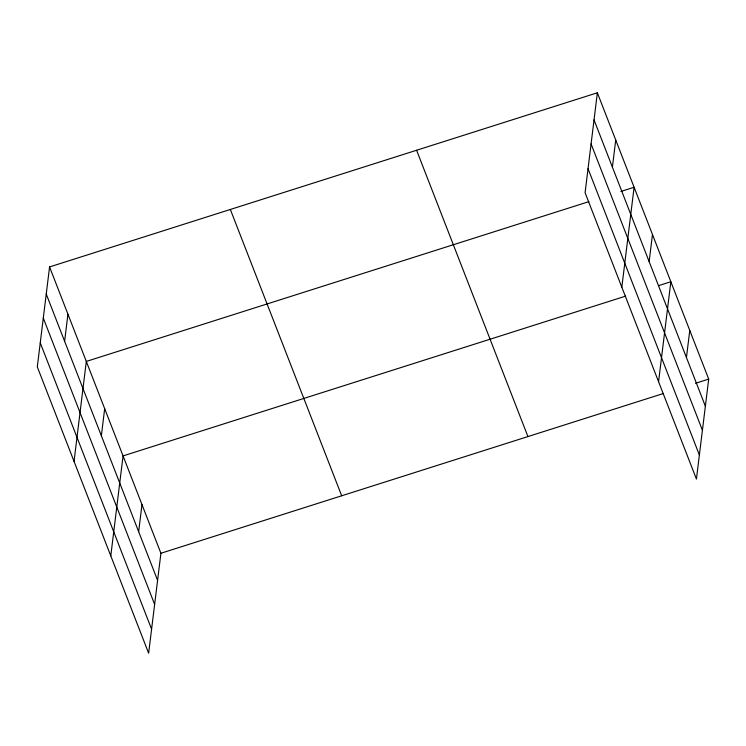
<?xml version="1.0" encoding="UTF-8"?>
<svg xmlns="http://www.w3.org/2000/svg" width="746" height="746" viewBox="0 0 746 746"><rect width="100%" height="100%" fill="white"/><g stroke="black" fill="none" stroke-linecap="round" stroke-linejoin="round"><path stroke-width="1.12" d="M49.572 266.937L37.3 366.901L148.641 653.216L160.912 553.262L49.572 266.937L597.36 92.784L708.7 379.099L696.428 479.063L585.088 192.738L597.36 92.784M64.613 341.295L67.942 314.187M74.041 461.382L86.312 361.428L588.911 201.634M101.353 435.785L104.682 408.668M110.781 555.873L123.062 455.909L625.652 296.125M138.653 531.702L141.982 504.585M612.401 167.141L615.73 140.024M621.828 287.229L634.1 187.265L620.877 191.47M649.141 261.622L652.47 234.514M658.569 381.71L670.841 281.755L658.718 285.606M686.441 357.539L689.77 330.431M160.912 553.262L663.511 393.468M695.477 383.304L708.7 379.099M594.03 119.892L705.371 406.216M591.084 143.931L702.415 430.255M588.034 168.699L699.375 455.023M416.594 150.254L527.935 436.578M230.346 209.467L341.687 495.792M46.243 294.055L157.583 580.369M43.296 318.094L154.636 604.409M40.256 342.862L151.587 629.176"/></g></svg>
